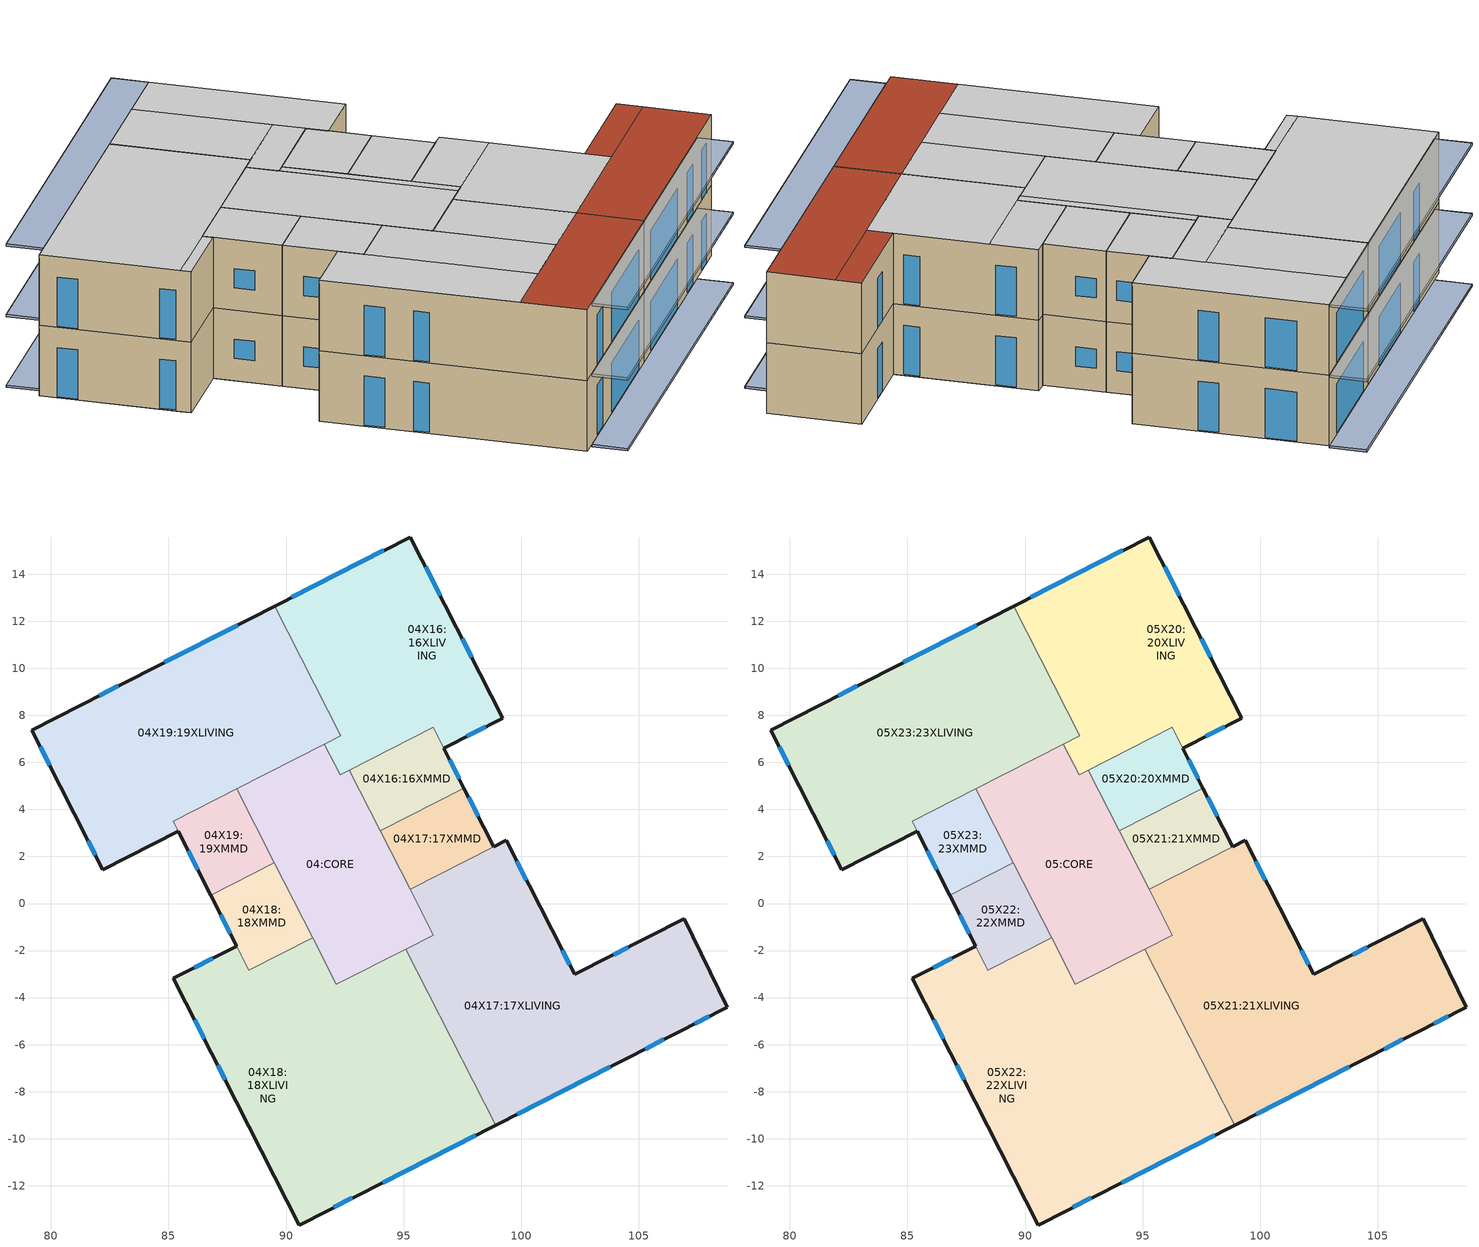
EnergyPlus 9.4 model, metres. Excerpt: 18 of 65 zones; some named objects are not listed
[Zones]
04X16:16XLIVING
 floor to 03X12:12XLIVING (_IntFloor1_Reversed_Rev): 95.59,8.79 92.33,7.13 89.52,12.64 92.78,14.31 z13.2; 96.25,7.49 92.29,5.47 91.63,6.77 95.59,8.79 z13.2; 99.21,7.88 96.7,6.6 92.78,14.31 95.29,15.58 z13.2
 wall outside (_ExtWall 201_5cm): 96.7,6.6 99.21,7.88 95.29,15.58 89.52,12.64 z13.2:16.5
 wall to 04X16:16XMMD (_IntPartition): 92.69,5.67 96.25,7.49 96.7,6.6 z13.2:16.5
 wall to 04X19:19XLIVING (_IntPartition): 89.52,12.64 92.33,7.13 91.63,6.77 z13.2:16.5
 wall to 04:CORE (_Core_401 3 cm): 91.63,6.77 92.29,5.47 92.69,5.67 z13.2:16.5
 window (_4-6-5 - 1001): 97.69,7.11 98.49,7.51 / 97.9,10.47 97.49,11.26 / 96.57,13.08 95.93,14.32 z13.25:15.55
 window (_6-12-6 SunergyClear - 1002): 94.16,15.01 90.25,13.02 z13.25:15.55
04X16:16XMMD
 floor to 03X12:12XMMD (_IntFloor1_Reversed_Rev): 97.56,4.91 94,3.1 92.69,5.67 96.25,7.49 z13.2
 wall outside (_ExtWall 201_5cm MMD): 97.56,4.91 96.7,6.6 z13.2:16.5
 wall to 04X17:17XMMD (_IntPartition): 94,3.1 97.56,4.91 z13.2:16.5
 wall to 04:CORE (_Core_401 3 cm): 92.69,5.67 94,3.1 z13.2:16.5
 window (_4mm - 1003): 97.36,5.32 96.95,6.12 z14.25:15.15
04X17:17XMMD
 floor to 03X13:13XMMD (_IntFloor1_Reversed_Rev): 98.84,2.42 95.27,0.6 94,3.1 97.56,4.91 z13.2
 wall outside (_ExtWall 201_5cm MMD): 98.84,2.42 97.56,4.91 z13.2:16.5
 wall to 04X17:17XLIVING (_IntPartition): 95.27,0.6 98.84,2.42 z13.2:16.5
 wall to 04:CORE (_Core_401 3 cm): 94,3.1 95.27,0.6 z13.2:16.5
 window (_4mm - 1003): 98.18,3.71 97.77,4.51 z14.25:15.15
04X17:17XLIVING
 floor to 03X13:13XLIVING (_IntFloor1_Reversed_Rev): 100.35,0.74 96.26,-1.34 95.27,0.6 99.36,2.69 z13.2; 108.77,-4.4 104.17,-6.75 102.27,-3.02 106.93,-0.64 z13.2; 104.17,-6.75 98.91,-9.43 95.09,-1.94 100.35,0.74 z13.2
 wall outside (_ExtWall 201_5cm): 98.91,-9.43 108.77,-4.4 106.93,-0.64 102.27,-3.02 99.36,2.69 98.84,2.42 z13.2:16.5
 wall to 04:CORE (_Core_401 3 cm): 95.27,0.6 96.26,-1.34 95.09,-1.94 z13.2:16.5
 wall to 04X18:18XLIVING (_IntPartition): 95.09,-1.94 98.91,-9.43 z13.2:16.5
 window (_6-12-6 SunergyClear - 1002): 99.83,-8.96 103.79,-6.94 z13.25:15.55
 window (_4-6-5 - 1001): 105.27,-6.19 106.07,-5.78 / 107.38,-5.11 108,-4.79 / 104.55,-1.85 103.93,-2.17 / 100.22,1 99.81,1.8 z13.25:15.55
 window x2 (_4-6-5 - 1001): 102.05,-2.6 101.74,-1.98 z13.25:15.55
04X18:18XMMD
 floor to 03X14:14XMMD (_IntFloor1_Reversed_Rev): 91.13,-1.45 88.42,-2.83 86.8,0.36 89.5,1.74 z13.2
 wall outside (_ExtWall 201_5cm MMD): 86.8,0.36 87.9,-1.81 z13.2:16.5
 wall to 04X18:18XLIVING (_IntPartition): 87.9,-1.81 88.42,-2.83 91.13,-1.45 z13.2:16.5
 wall to 04:CORE (_Core_401 3 cm): 91.13,-1.45 89.5,1.74 z13.2:16.5
 wall to 04X19:19XMMD (_IntPartition): 89.5,1.74 86.8,0.36 z13.2:16.5
 window (_4mm - 1003): 87.22,-0.48 87.63,-1.28 z14.25:15.15
04X18:18XLIVING
 floor to 03X14:14XLIVING (_IntFloor1_Reversed_Rev): 98.91,-9.43 95.95,-10.93 92.14,-3.44 95.09,-1.94 z13.2; 95.95,-10.93 93.25,-12.3 88.42,-2.83 91.13,-1.45 z13.2; 93.25,-12.3 90.55,-13.67 85.21,-3.18 87.9,-1.81 z13.2
 wall outside (_ExtWall 201_5cm): 87.9,-1.81 85.21,-3.18 90.55,-13.67 98.91,-9.43 z13.2:16.5
 wall to 04:CORE (_Core_401 3 cm): 95.09,-1.94 92.14,-3.44 91.13,-1.45 z13.2:16.5
 window (_4-6-5 - 1001): 92.03,-12.92 92.82,-12.52 / 86.89,-2.33 86.09,-2.73 z13.25:15.55
 window (_6-12-6 SunergyClear - 1002): 94.11,-11.87 98.07,-9.85 z13.25:15.55
 window x2 (_4-6-5 - 1001): 87.09,-6.87 87.41,-7.49 z13.25:15.55
 window x3 (_4-6-5 - 1001): 86.11,-4.94 86.51,-5.74 z13.25:15.55
04X19:19XLIVING
 floor to 03X15:15XLIVING (_IntFloor1_Reversed_Rev): 85.42,3.06 82.21,1.43 81.99,1.86 85.2,3.49 z13.2; 92.33,7.13 81.99,1.86 79.18,7.38 89.52,12.64 z13.2
 wall outside (_ExtWall 201_5cm): 89.52,12.64 79.18,7.38 82.21,1.43 85.42,3.06 z13.2:16.5
 wall to 04X19:19XMMD (_IntPartition): 85.42,3.06 85.2,3.49 87.91,4.87 z13.2:16.5
 wall to 04:CORE (_Core_401 3 cm): 87.91,4.87 91.63,6.77 z13.2:16.5
 window (_4-6-5 - 1001): 82.86,9.25 82.06,8.84 / 79.54,6.67 79.94,5.87 z13.25:15.55
 window (_6-12-6 SunergyClear - 1002): 87.94,11.84 84.82,10.25 z13.25:15.55
 window x2 (_4-6-5 - 1001): 81.58,2.67 81.89,2.05 z13.25:15.55
04X19:19XMMD
 floor to 03X15:15XMMD (_IntFloor1_Reversed_Rev): 89.5,1.74 86.8,0.36 85.2,3.49 87.91,4.87 z13.2
 wall outside (_ExtWall 201_5cm MMD): 85.42,3.06 86.8,0.36 z13.2:16.5
 wall to 04:CORE (_Core_401 3 cm): 89.5,1.74 87.91,4.87 z13.2:16.5
 window (_4mm - 1003): 85.84,2.24 86.25,1.44 z14.25:15.15
04:CORE
 floor to 03:CORE (_IntFloor1_Reversed_Rev): 96.26,-1.34 95.87,-1.54 92.29,5.47 92.69,5.67 z13.2; 95.87,-1.54 92.14,-3.44 87.91,4.87 91.63,6.77 z13.2
05X20:20XLIVING
 floor to 04X16:16XLIVING (_IntFloor1_Reversed_Rev): 95.59,8.79 92.33,7.13 89.52,12.64 92.78,14.31 z16.5; 96.25,7.49 92.29,5.47 91.63,6.77 95.59,8.79 z16.5; 99.21,7.88 96.7,6.6 92.78,14.31 95.29,15.58 z16.5
 wall outside (_ExtWall 201_5cm): 96.7,6.6 99.21,7.88 95.29,15.58 89.52,12.64 z16.5:19.8
 wall to 05X20:20XMMD (_IntPartition): 92.69,5.67 96.25,7.49 96.7,6.6 z16.5:19.8
 wall to 05X23:23XLIVING (_IntPartition): 89.52,12.64 92.33,7.13 91.63,6.77 z16.5:19.8
 wall to 05:CORE (_Core_401 3 cm): 91.63,6.77 92.29,5.47 92.69,5.67 z16.5:19.8
 window (_4-6-5 - 1001): 97.69,7.11 98.49,7.51 / 97.9,10.47 97.49,11.26 / 96.57,13.08 95.93,14.32 z16.55:18.85
 window (_6-12-6 SunergyClear - 1002): 94.16,15.01 90.25,13.02 z16.55:18.85
 ceiling to 06X24:24XLIVING (_IntFloor1_Reversed): 89.52,12.64 92.33,7.13 95.59,8.79 92.78,14.31 z19.8; 91.63,6.77 92.29,5.47 96.25,7.49 95.59,8.79 z19.8; 92.78,14.31 96.7,6.6 99.21,7.88 95.29,15.58 z19.8
05X20:20XMMD
 floor to 04X16:16XMMD (_IntFloor1_Reversed_Rev): 97.56,4.91 94,3.1 92.69,5.67 96.25,7.49 z16.5
 wall outside (_ExtWall 201_5cm MMD): 97.56,4.91 96.7,6.6 z16.5:19.8
 wall to 05X21:21XMMD (_IntPartition): 94,3.1 97.56,4.91 z16.5:19.8
 wall to 05:CORE (_Core_401 3 cm): 92.69,5.67 94,3.1 z16.5:19.8
 window (_4mm - 1003): 97.36,5.32 96.95,6.12 z17.55:18.45
 ceiling to 06X24:24XMMD (_IntFloor1_Reversed): 92.69,5.67 94,3.1 97.56,4.91 96.25,7.49 z19.8
05X21:21XMMD
 floor to 04X17:17XMMD (_IntFloor1_Reversed_Rev): 98.84,2.42 95.27,0.6 94,3.1 97.56,4.91 z16.5
 wall outside (_ExtWall 201_5cm MMD): 98.84,2.42 97.56,4.91 z16.5:19.8
 wall to 05X21:21XLIVING (_IntPartition): 95.27,0.6 98.84,2.42 z16.5:19.8
 wall to 05:CORE (_Core_401 3 cm): 94,3.1 95.27,0.6 z16.5:19.8
 window (_4mm - 1003): 98.18,3.71 97.77,4.51 z17.55:18.45
 ceiling to 06X25:25XLIVING (_IntFloor1_Reversed): 94,3.1 95.27,0.6 98.84,2.42 97.56,4.91 z19.8
05X21:21XLIVING
 floor to 04X17:17XLIVING (_IntFloor1_Reversed_Rev): 100.35,0.74 96.26,-1.34 95.27,0.6 99.36,2.69 z16.5; 108.77,-4.4 104.17,-6.75 102.27,-3.02 106.93,-0.64 z16.5; 104.17,-6.75 98.91,-9.43 95.09,-1.94 100.35,0.74 z16.5
 wall outside (_ExtWall 201_5cm): 98.91,-9.43 108.77,-4.4 106.93,-0.64 102.27,-3.02 99.36,2.69 98.84,2.42 z16.5:19.8
 wall to 05:CORE (_Core_401 3 cm): 95.27,0.6 96.26,-1.34 95.09,-1.94 z16.5:19.8
 wall to 05X22:22XLIVING (_IntPartition): 95.09,-1.94 98.91,-9.43 z16.5:19.8
 window (_6-12-6 SunergyClear - 1002): 99.83,-8.96 103.79,-6.94 z16.55:18.85
 window (_4-6-5 - 1001): 105.27,-6.19 106.07,-5.78 / 107.38,-5.11 108,-4.79 / 104.55,-1.85 103.93,-2.17 / 100.22,1 99.81,1.8 z16.55:18.85
 window x2 (_4-6-5 - 1001): 102.05,-2.6 101.74,-1.98 z16.55:18.85
 ceiling to 06X25:25XLIVING (_IntFloor1_Reversed): 95.27,0.6 96.26,-1.34 100.35,0.74 99.36,2.69 z19.8; 95.09,-1.94 97.55,-6.76 102.8,-4.06 100.35,0.74 z19.8
 roof outside (_Roof 564_5 cm): 102.27,-3.02 102.8,-4.06 107.44,-1.68 106.93,-0.64 z19.8; 97.55,-6.76 98.91,-9.43 108.77,-4.4 107.44,-1.68 z19.8
05X22:22XMMD
 floor to 04X18:18XMMD (_IntFloor1_Reversed_Rev): 91.13,-1.45 88.42,-2.83 86.8,0.36 89.5,1.74 z16.5
 wall outside (_ExtWall 201_5cm MMD): 86.8,0.36 87.9,-1.81 z16.5:19.8
 wall to 05X22:22XLIVING (_IntPartition): 87.9,-1.81 88.42,-2.83 91.13,-1.45 z16.5:19.8
 wall to 05:CORE (_Core_401 3 cm): 91.13,-1.45 89.5,1.74 z16.5:19.8
 wall to 05X23:23XMMD (_IntPartition): 89.5,1.74 86.8,0.36 z16.5:19.8
 window (_4mm - 1003): 87.22,-0.48 87.63,-1.28 z17.55:18.45
 ceiling to 06X25:25XMMD (_IntFloor1_Reversed): 86.8,0.36 88.42,-2.83 91.13,-1.45 89.5,1.74 z19.8
05X22:22XLIVING
 floor to 04X18:18XLIVING (_IntFloor1_Reversed_Rev): 98.91,-9.43 95.95,-10.93 92.14,-3.44 95.09,-1.94 z16.5; 95.95,-10.93 93.25,-12.3 88.42,-2.83 91.13,-1.45 z16.5; 93.25,-12.3 90.55,-13.67 85.21,-3.18 87.9,-1.81 z16.5
 wall outside (_ExtWall 201_5cm): 87.9,-1.81 85.21,-3.18 90.55,-13.67 98.91,-9.43 z16.5:19.8
 wall to 05:CORE (_Core_401 3 cm): 95.09,-1.94 92.14,-3.44 91.13,-1.45 z16.5:19.8
 window (_4-6-5 - 1001): 92.03,-12.92 92.82,-12.52 / 86.89,-2.33 86.09,-2.73 z16.55:18.85
 window (_6-12-6 SunergyClear - 1002): 94.11,-11.87 98.07,-9.85 z16.55:18.85
 window x2 (_4-6-5 - 1001): 87.09,-6.87 87.41,-7.49 z16.55:18.85
 window x3 (_4-6-5 - 1001): 86.11,-4.94 86.51,-5.74 z16.55:18.85
 ceiling to 06X25:25XLIVING (_IntFloor1_Reversed): 92.14,-3.44 94.6,-8.27 97.55,-6.76 95.09,-1.94 z19.8; 88.42,-2.83 91.9,-9.66 94.6,-8.27 91.13,-1.45 z19.8; 85.21,-3.18 89.21,-11.04 91.9,-9.66 87.9,-1.81 z19.8
 roof outside (_Roof 564_5 cm): 89.21,-11.04 90.55,-13.67 98.91,-9.43 97.55,-6.76 z19.8
05X23:23XLIVING
 floor to 04X19:19XLIVING (_IntFloor1_Reversed_Rev): 85.42,3.06 82.21,1.43 81.99,1.86 85.2,3.49 z16.5; 92.33,7.13 81.99,1.86 79.18,7.38 89.52,12.64 z16.5
 wall outside (_ExtWall 201_5cm): 89.52,12.64 79.18,7.38 82.21,1.43 85.42,3.06 z16.5:19.8
 wall to 05X23:23XMMD (_IntPartition): 85.42,3.06 85.2,3.49 87.91,4.87 z16.5:19.8
 wall to 05:CORE (_Core_401 3 cm): 87.91,4.87 91.63,6.77 z16.5:19.8
 window (_4-6-5 - 1001): 82.86,9.25 82.06,8.84 / 79.54,6.67 79.94,5.87 z16.55:18.85
 window (_6-12-6 SunergyClear - 1002): 87.94,11.84 84.82,10.25 z16.55:18.85
 window x2 (_4-6-5 - 1001): 81.58,2.67 81.89,2.05 z16.55:18.85
 ceiling to 06X26:26XLIVING (_IntFloor1_Reversed): 81.99,1.86 82.21,1.43 85.42,3.06 85.2,3.49 z19.8; 79.18,7.38 81.99,1.86 92.33,7.13 89.52,12.64 z19.8
05X23:23XMMD
 floor to 04X19:19XMMD (_IntFloor1_Reversed_Rev): 89.5,1.74 86.8,0.36 85.2,3.49 87.91,4.87 z16.5
 wall outside (_ExtWall 201_5cm MMD): 85.42,3.06 86.8,0.36 z16.5:19.8
 wall to 05:CORE (_Core_401 3 cm): 89.5,1.74 87.91,4.87 z16.5:19.8
 window (_4mm - 1003): 85.84,2.24 86.25,1.44 z17.55:18.45
 ceiling to 06X26:26XMMD (_IntFloor1_Reversed): 85.2,3.49 86.8,0.36 89.5,1.74 87.91,4.87 z19.8
05:CORE
 floor to 04:CORE (_IntFloor1_Reversed_Rev): 96.26,-1.34 95.87,-1.54 92.29,5.47 92.69,5.67 z16.5; 95.87,-1.54 92.14,-3.44 87.91,4.87 91.63,6.77 z16.5
 ceiling to 06:CORE (_IntFloor1_Reversed): 92.29,5.47 95.87,-1.54 96.26,-1.34 92.69,5.67 z19.8; 87.91,4.87 92.14,-3.44 95.87,-1.54 91.63,6.77 z19.8
shading: 95.29,15.58 94.54,17.06 / 94.54,17.06 79.05,9.17 / 79.05,9.17 79.8,7.69 / 79.8,7.69 95.29,15.58 / 91.9,-14.78 107.37,-6.9 / 107.37,-6.9 106.65,-5.48 / 106.65,-5.48 91.18,-13.37 / 91.18,-13.37 91.9,-14.78 z13.1:13.2; 95.29,15.58 94.54,17.06 / 94.54,17.06 79.05,9.17 / 79.05,9.17 79.8,7.69 / 79.8,7.69 95.29,15.58 / 91.9,-14.78 107.37,-6.9 / 107.37,-6.9 106.65,-5.48 / 106.65,-5.48 91.18,-13.37 / 91.18,-13.37 91.9,-14.78 z16.4:16.5; 95.29,15.58 94.54,17.06 / 94.54,17.06 79.05,9.17 / 79.05,9.17 79.8,7.69 / 79.8,7.69 95.29,15.58 / 91.9,-14.78 107.37,-6.9 / 107.37,-6.9 106.65,-5.48 / 106.65,-5.48 91.18,-13.37 / 91.18,-13.37 91.9,-14.78 z19.7:19.8; 79.8,7.69 79.05,9.17 94.54,17.06 95.29,15.58 z13.1; 79.05,9.17 79.8,7.69 95.29,15.58 94.54,17.06 z13.2; 91.9,-14.78 91.18,-13.37 106.65,-5.48 107.37,-6.9 z13.1; 91.18,-13.37 91.9,-14.78 107.37,-6.9 106.65,-5.48 z13.2; 79.8,7.69 79.05,9.17 94.54,17.06 95.29,15.58 z16.4; 79.05,9.17 79.8,7.69 95.29,15.58 94.54,17.06 z16.5; 91.9,-14.78 91.18,-13.37 106.65,-5.48 107.37,-6.9 z16.4; 91.18,-13.37 91.9,-14.78 107.37,-6.9 106.65,-5.48 z16.5; 79.8,7.69 79.05,9.17 94.54,17.06 95.29,15.58 z19.7; 79.05,9.17 79.8,7.69 95.29,15.58 94.54,17.06 z19.8; 91.9,-14.78 91.18,-13.37 106.65,-5.48 107.37,-6.9 z19.7; 91.18,-13.37 91.9,-14.78 107.37,-6.9 106.65,-5.48 z19.8
[Building]
Hakneset Hagdola 13: North Axis=0; Terrain=City; Loads Convergence Tolerance Value=0.04; Temperature Convergence Tolerance Value=0.4; Solar Distribution=FullExterior; Maximum Number of Warmup Days=25; Minimum Number of Warmup Days=6
[Site:Location]
Tel aviv (01-01:31-12)  (01-01:31-12): Latitude=32; Longitude=34.9; Time Zone=2; Elevation=49
[Site:GroundTemperature:BuildingSurface]
18, 18, 18, 18, 18, 18, 18, 18, 18, 18, 18, 18
[Site:GroundTemperature:FCfactorMethod]
January Ground Temperature=14.56; February Ground Temperature=15.21; March Ground Temperature=16.32; April Ground Temperature=21.47; May Ground Temperature=26.48; June Ground Temperature=30.09; July Ground Temperature=32.2; August Ground Temperature=33.24; September Ground Temperature=31.42; October Ground Temperature=27.68; November Ground Temperature=21.81; December Ground Temperature=17.94
[Site:GroundTemperature:Shallow]
18, 18, 18, 18, 18, 18, 18, 18, 18, 18, 18, 18
[Site:GroundTemperature:Deep]
18, 18, 18, 18, 18, 18, 18, 18, 18, 18, 18, 18
[Site:GroundReflectance]
0.2, 0.2, 0.2, 0.2, 0.2, 0.2, 0.2, 0.2, 0.2, 0.2, 0.2, 0.2
[Site:GroundReflectance:SnowModifier]
2, 2
[Material] Thermal Absorptance=0.9; Solar Absorptance=0.4; Visible Absorptance=0.4
Name | Roughness | Thickness | Conductivity | Density | Specific Heat
_1045_Cemented Plaster_2.2_.02 | Rough | 0.02 | 1 | 1800 | 1000
_1045_RegularConcrete_1.1.1_.2 | MediumRough | 0.2 | 2 | 2400 | 1000
_1045 Ceramic porcelain_12.1_.02 | Smooth | 0.02 | 1.3 | 2300 | 840
_1045 Sand and gravel_10.1_.08 | Rough | 0.08 | 2 | 1950 | 1045
0_Palziv_.006 | Rough | 0.006 | 0.04 | 40 | 1000
_1045_IntTiah_Cement Lime Plaster_2.1_.02 | Smooth | 0.02 | 0.8 | 1600 | 1000
_1045_IntTiah_Cement Lime Plaster_2.1_.015 | Smooth | 0.015 | 0.8 | 1600 | 1000
_1045 Light Concrete Cement Regular Aggregates 2000_1.2.2.1_.1 | MediumRough | 0.1 | 1.3 | 2000 | 1000
_1045 Cellular Glass 24_14.10_.05 | Rough | 0.05 | 0.034 | 100 | 1030
_1045 Gypsum Board_3.3_.0125 | Smooth | 0.0125 | 0.25 | 800 | 1000
_1045 Thermal Plaster 200_.03 | Smooth | 0.03 | 0.072 | 200 | 800
_1045_RegularConcrete_1.1.1_.3 | MediumRough | 0.3 | 2 | 2400 | 1000
_1045 Asphalt_4.1_.005 | Rough | 0.005 | 0.7 | 2100 | 1000
_1045 Light Concrete Coarse Aggregate NonQuartsSand 1200_1.2.1_.05 | MediumRough | 0.05 | 0.62 | 1200 | 1000
_1045 Expanded Polystyrene EPS 30_14.1_.05 | Rough | 0.05 | 0.034 | 30 | 1450
[WindowMaterial:SimpleGlazingSystem]
Name | UFactor | Solar Heat Gain Coefficient | Visible Transmittance
Simple _4-6-5 - 1001 | 3.042 | 0.763 | 0.81
Simple _6-12-6 SunergyClear - 1002 | 2.2 | 0.53 | 0.63
Simple _4mm - 1003 | 5.871 | 0.847 | 0.892
[WindowMaterial:Shade]
30001: Solar Transmittance=0.15; Solar Reflectance=0.6; Visible Transmittance=0.15; Visible Reflectance=0.6; Infrared Hemispherical Emissivity=0.9; Infrared Transmittance=0.05; Thickness=0.001; Conductivity=160; Shade to Glass Distance=0.05; Top Opening Multiplier=0; Bottom Opening Multiplier=0; LeftSide Opening Multiplier=0; RightSide Opening Multiplier=0; Airflow Permeability=0
[WindowMaterial:Blind]
30005: Slat Orientation=Vertical; Slat Width=0.025; Slat Separation=0.05; Slat Thickness=0.001; Slat Angle=0; Slat Conductivity=0.1; Slat Beam Solar Transmittance=0; Front Side Slat Beam Solar Reflectance=0.2; Back Side Slat Beam Solar Reflectance=0.2; Slat Diffuse Solar Transmittance=0; Front Side Slat Diffuse Solar Reflectance=0.2; Back Side Slat Diffuse Solar Reflectance=0.2; Slat Beam Visible Transmittance=0; Front Side Slat Beam Visible Reflectance=0.2; Back Side Slat Beam Visible Reflectance=0.2; Slat Diffuse Visible Transmittance=0; Front Side Slat Diffuse Visible Reflectance=0.2; Back Side Slat Diffuse Visible Reflectance=0.2; Slat Infrared Hemispherical Transmittance=0; Front Side Slat Infrared Hemispherical Emissivity=0.9; Back Side Slat Infrared Hemispherical Emissivity=0.9; Blind to Glass Distance=0.05; Blind Top Opening Multiplier=0.5; Blind Bottom Opening Multiplier=0.5; Blind Left Side Opening Multiplier=0.5; Blind Right Side Opening Multiplier=0.5; Minimum Slat Angle=0; Maximum Slat Angle=180
[Construction]
_IntFloor1_Reversed: _1045 Ceramic porcelain_12.1_.02, _1045_Cemented Plaster_2.2_.02, _1045 Sand and gravel_10.1_.08, 0_Palziv_.006, _1045_RegularConcrete_1.1.1_.2, _1045_IntTiah_Cement Lime Plaster_2.1_.02
_IntFloor1_Reversed_Rev: _1045_IntTiah_Cement Lime Plaster_2.1_.02, _1045_RegularConcrete_1.1.1_.2, 0_Palziv_.006, _1045 Sand and gravel_10.1_.08, _1045_Cemented Plaster_2.2_.02, _1045 Ceramic porcelain_12.1_.02
_IntPartition: _1045_IntTiah_Cement Lime Plaster_2.1_.015, _1045 Light Concrete Cement Regular Aggregates 2000_1.2.2.1_.1, _1045_IntTiah_Cement Lime Plaster_2.1_.015
_ExtWall 201_5cm: _1045_Cemented Plaster_2.2_.02, _1045_RegularConcrete_1.1.1_.2, _1045 Cellular Glass 24_14.10_.05, _1045 Gypsum Board_3.3_.0125
_Core_401 3 cm: _1045_RegularConcrete_1.1.1_.2, _1045 Thermal Plaster 200_.03
_ExtWall 201_5cm MMD: _1045_Cemented Plaster_2.2_.02, _1045_RegularConcrete_1.1.1_.3, _1045 Cellular Glass 24_14.10_.05, _1045 Gypsum Board_3.3_.0125
_Roof 564_5 cm: _1045 Asphalt_4.1_.005, _1045 Light Concrete Coarse Aggregate NonQuartsSand 1200_1.2.1_.05, _1045 Expanded Polystyrene EPS 30_14.1_.05, _1045_RegularConcrete_1.1.1_.2, _1045_IntTiah_Cement Lime Plaster_2.1_.015
_4-6-5 - 1001: Simple _4-6-5 - 1001
_4-6-5 - 2001: 30001, Simple _4-6-5 - 1001
_6-12-6 SunergyClear - 1002: Simple _6-12-6 SunergyClear - 1002
_6-12-6 SunergyClear - 2002: 30005, Simple _6-12-6 SunergyClear - 1002
_4mm - 1003: Simple _4mm - 1003
[Zone] Type=1; Multiplier=1; Zone Inside Convection Algorithm=TARP
Name | Volume | Floor Area | Part of Total Floor Area
04X16:16XLIVING; 05X20:20XLIVING | 176.5738 | 53.5072 | Yes
04X16:16XMMD; 05X20:20XMMD | 38.1329 | 11.5554 | Yes
04X17:17XMMD; 05X21:21XMMD | 36.9387 | 11.1935 | Yes
04X17:17XLIVING; 05X21:21XLIVING | 268.5187 | 81.3693 | Yes
04X18:18XMMD; 05X22:22XMMD | 35.9024 | 10.8795 | Yes
04X18:18XLIVING; 05X22:22XLIVING | 315.7512 | 95.6822 | Yes
04X19:19XLIVING; 05X23:23XLIVING | 242.8779 | 73.5994 | Yes
04X19:19XMMD; 05X23:23XMMD | 35.2885 | 10.6935 | Yes
04:CORE; 05:CORE | 140.3146 | 42.5196 | No
[WindowShadingControl] Glare Control Is Active=No; Type of Slat Angle Control for Blinds=FixedSlatAngle; Setpoint 2=0; Multiple Surface Control Type=Group
Name | Zone | Shading Type | Construction with Shading | Shading Control Type | Schedule | Shading Control Is Scheduled | Fenestration Surface 1 | Fenestration Surface 2 | Fenestration Surface 3 | Fenestration Surface 4 | Fenestration Surface 5
151001 | 04X16:16XLIVING | ExteriorShade | _4-6-5 - 2001 | OnIfScheduleAllows | 0_(2017) Residential Exterior Shading Schedule - Zone A-B | Yes | 04X16:16XLIVING_Wall_4_0_0_0_0_0_Win | 04X16:16XLIVING_Wall_5_0_0_0_0_1_Win | 04X16:16XLIVING_Wall_5_0_0_1_0_0_Win
161001 | 04X17:17XLIVING | ExteriorShade | _4-6-5 - 2001 | OnIfScheduleAllows | 0_(2017) Residential Exterior Shading Schedule - Zone A-B | Yes | 04X17:17XLIVING_Wall_2_0_0_1_0_1_Win | 04X17:17XLIVING_Wall_2_0_0_2_0_0_Win | 04X17:17XLIVING_Wall_4_0_0_0_0_0_Win | 04X17:17XLIVING_Wall_5_0_0_0_0_2_Win | 04X17:17XLIVING_Wall_5_0_0_2_0_0_Win
171001 | 04X18:18XLIVING | ExteriorShade | _4-6-5 - 2001 | OnIfScheduleAllows | 0_(2017) Residential Exterior Shading Schedule - Zone A-B | Yes | 04X18:18XLIVING_Wall_2_0_0_0_0_1_Win | 04X18:18XLIVING_Wall_8_0_0_0_0_0_Win | 04X18:18XLIVING_Wall_9_0_0_0_0_4_Win | 04X18:18XLIVING_Wall_9_0_0_2_0_2_Win
181001 | 04X19:19XLIVING | ExteriorShade | _4-6-5 - 2001 | OnIfScheduleAllows | 0_(2017) Residential Exterior Shading Schedule - Zone A-B | Yes | 04X19:19XLIVING_Wall_5_0_0_0_0_1_Win | 04X19:19XLIVING_Wall_6_0_0_0_0_2_Win | 04X19:19XLIVING_Wall_6_0_0_1_0_1_Win
191001 | 05X20:20XLIVING | ExteriorShade | _4-6-5 - 2001 | OnIfScheduleAllows | 0_(2017) Residential Exterior Shading Schedule - Zone A-B | Yes | 05X20:20XLIVING_Wall_4_0_0_0_0_0_Win | 05X20:20XLIVING_Wall_5_0_0_0_0_1_Win | 05X20:20XLIVING_Wall_5_0_0_1_0_0_Win
201001 | 05X21:21XLIVING | ExteriorShade | _4-6-5 - 2001 | OnIfScheduleAllows | 0_(2017) Residential Exterior Shading Schedule - Zone A-B | Yes | 05X21:21XLIVING_Wall_2_0_0_1_0_1_Win | 05X21:21XLIVING_Wall_2_0_0_2_0_0_Win | 05X21:21XLIVING_Wall_4_0_0_0_0_0_Win | 05X21:21XLIVING_Wall_5_0_0_0_0_2_Win | 05X21:21XLIVING_Wall_5_0_0_2_0_0_Win
211001 | 05X22:22XLIVING | ExteriorShade | _4-6-5 - 2001 | OnIfScheduleAllows | 0_(2017) Residential Exterior Shading Schedule - Zone A-B | Yes | 05X22:22XLIVING_Wall_2_0_0_0_0_1_Win | 05X22:22XLIVING_Wall_8_0_0_0_0_0_Win | 05X22:22XLIVING_Wall_9_0_0_0_0_4_Win | 05X22:22XLIVING_Wall_9_0_0_2_0_2_Win
221001 | 05X23:23XLIVING | ExteriorShade | _4-6-5 - 2001 | OnIfScheduleAllows | 0_(2017) Residential Exterior Shading Schedule - Zone A-B | Yes | 05X23:23XLIVING_Wall_5_0_0_0_0_1_Win | 05X23:23XLIVING_Wall_6_0_0_0_0_2_Win | 05X23:23XLIVING_Wall_6_0_0_1_0_1_Win
151002 | 04X16:16XLIVING | ExteriorBlind | _6-12-6 SunergyClear - 2002 | AlwaysOn |  | No | 04X16:16XLIVING_Wall_6_0_0_0_0_0_Win
161002 | 04X17:17XLIVING | ExteriorBlind | _6-12-6 SunergyClear - 2002 | AlwaysOn |  | No | 04X17:17XLIVING_Wall_2_0_0_0_0_2_Win
171002 | 04X18:18XLIVING | ExteriorBlind | _6-12-6 SunergyClear - 2002 | AlwaysOn |  | No | 04X18:18XLIVING_Wall_2_0_0_1_0_0_Win
181002 | 04X19:19XLIVING | ExteriorBlind | _6-12-6 SunergyClear - 2002 | AlwaysOn |  | No | 04X19:19XLIVING_Wall_5_0_0_1_0_0_Win
191002 | 05X20:20XLIVING | ExteriorBlind | _6-12-6 SunergyClear - 2002 | AlwaysOn |  | No | 05X20:20XLIVING_Wall_6_0_0_0_0_0_Win
201002 | 05X21:21XLIVING | ExteriorBlind | _6-12-6 SunergyClear - 2002 | AlwaysOn |  | No | 05X21:21XLIVING_Wall_2_0_0_0_0_2_Win
211002 | 05X22:22XLIVING | ExteriorBlind | _6-12-6 SunergyClear - 2002 | AlwaysOn |  | No | 05X22:22XLIVING_Wall_2_0_0_1_0_0_Win
221002 | 05X23:23XLIVING | ExteriorBlind | _6-12-6 SunergyClear - 2002 | AlwaysOn |  | No | 05X23:23XLIVING_Wall_5_0_0_1_0_0_Win
[PEOPLE] Number of People Schedule=0_Baseline Residential Occupancy Schedule; Number of People Calculation Method=People/Area; Fraction Radiant=0.3; Sensible Heat Fraction=AutoCalculate; Carbon Dioxide Generation Rate=3.82e-08; Enable ASHRAE 55 Comfort Warnings=No; Mean Radiant Temperature Calculation Type=ZoneAveraged; Work Efficiency Schedule=Work efficiency; Clothing Insulation Calculation Method=ClothingInsulationSchedule; Air Velocity Schedule=Default Air Velocity for Comfort Calculations
Name | Zone or ZoneList | People per Zone Floor Area | Activity Level Schedule | Clothing Insulation Schedule
People 04X16:16XLIVING | 04X16:16XLIVING | 0.04 | Activity Schedule 16975 | Clothing Schedule 16975
People 04X16:16XMMD | 04X16:16XMMD | 0.04 | Activity Schedule 16987 | Clothing Schedule 16987
People 04X17:17XMMD | 04X17:17XMMD | 0.04 | Activity Schedule 17011 | Clothing Schedule 17011
People 04X17:17XLIVING | 04X17:17XLIVING | 0.04 | Activity Schedule 17018 | Clothing Schedule 17018
People 04X18:18XMMD | 04X18:18XMMD | 0.05 | Activity Schedule 17045 | Clothing Schedule 17045
People 04X18:18XLIVING | 04X18:18XLIVING | 0.05 | Activity Schedule 17053 | Clothing Schedule 17053
People 04X19:19XLIVING | 04X19:19XLIVING | 0.04 | Activity Schedule 17079 | Clothing Schedule 17079
People 04X19:19XMMD | 04X19:19XMMD | 0.04 | Activity Schedule 17089 | Clothing Schedule 17089
People 05X20:20XLIVING | 05X20:20XLIVING | 0.04 | Activity Schedule 17134 | Clothing Schedule 17134
People 05X20:20XMMD | 05X20:20XMMD | 0.04 | Activity Schedule 17146 | Clothing Schedule 17146
People 05X21:21XMMD | 05X21:21XMMD | 0.04 | Activity Schedule 17170 | Clothing Schedule 17170
People 05X21:21XLIVING | 05X21:21XLIVING | 0.04 | Activity Schedule 17177 | Clothing Schedule 17177
People 05X22:22XMMD | 05X22:22XMMD | 0.05 | Activity Schedule 17204 | Clothing Schedule 17204
People 05X22:22XLIVING | 05X22:22XLIVING | 0.05 | Activity Schedule 17212 | Clothing Schedule 17212
People 05X23:23XLIVING | 05X23:23XLIVING | 0.04 | Activity Schedule 17238 | Clothing Schedule 17238
People 05X23:23XMMD | 05X23:23XMMD | 0.04 | Activity Schedule 17248 | Clothing Schedule 17248
[Lights] Schedule=0_Baseline Residential Lighting Schedule; Design Level Calculation Method=Watts/Area; Watts per Zone Floor Area=5; Return Air Fraction=0; Fraction Radiant=0.72; Fraction Visible=0.18; Fraction Replaceable=1
Name | Zone or ZoneList | EndUse Subcategory
04X16:16XLIVING General lighting | 04X16:16XLIVING | ELECTRIC EQUIPMENT#04X16:16XLIVING#GeneralLights
04X16:16XMMD General lighting | 04X16:16XMMD | ELECTRIC EQUIPMENT#04X16:16XMMD#GeneralLights
04X17:17XMMD General lighting | 04X17:17XMMD | ELECTRIC EQUIPMENT#04X17:17XMMD#GeneralLights
04X17:17XLIVING General lighting | 04X17:17XLIVING | ELECTRIC EQUIPMENT#04X17:17XLIVING#GeneralLights
04X18:18XMMD General lighting | 04X18:18XMMD | ELECTRIC EQUIPMENT#04X18:18XMMD#GeneralLights
04X18:18XLIVING General lighting | 04X18:18XLIVING | ELECTRIC EQUIPMENT#04X18:18XLIVING#GeneralLights
04X19:19XLIVING General lighting | 04X19:19XLIVING | ELECTRIC EQUIPMENT#04X19:19XLIVING#GeneralLights
04X19:19XMMD General lighting | 04X19:19XMMD | ELECTRIC EQUIPMENT#04X19:19XMMD#GeneralLights
05X20:20XLIVING General lighting | 05X20:20XLIVING | ELECTRIC EQUIPMENT#05X20:20XLIVING#GeneralLights
05X20:20XMMD General lighting | 05X20:20XMMD | ELECTRIC EQUIPMENT#05X20:20XMMD#GeneralLights
05X21:21XMMD General lighting | 05X21:21XMMD | ELECTRIC EQUIPMENT#05X21:21XMMD#GeneralLights
05X21:21XLIVING General lighting | 05X21:21XLIVING | ELECTRIC EQUIPMENT#05X21:21XLIVING#GeneralLights
05X22:22XMMD General lighting | 05X22:22XMMD | ELECTRIC EQUIPMENT#05X22:22XMMD#GeneralLights
05X22:22XLIVING General lighting | 05X22:22XLIVING | ELECTRIC EQUIPMENT#05X22:22XLIVING#GeneralLights
05X23:23XLIVING General lighting | 05X23:23XLIVING | ELECTRIC EQUIPMENT#05X23:23XLIVING#GeneralLights
05X23:23XMMD General lighting | 05X23:23XMMD | ELECTRIC EQUIPMENT#05X23:23XMMD#GeneralLights
[OtherEquipment] Fuel Type=Electricity; Design Level Calculation Method=Watts/Area; Fraction Latent=0; Fraction Radiant=0.2; Fraction Lost=0; Carbon Dioxide Generation Rate=0; EndUse Subcategory=General
Name | Zone or ZoneList | Schedule | Power per Zone Floor Area
04X16:16XLIVING Miscellaneous gain | 04X16:16XLIVING | 0_(2017) Baseline Residential Non Fixed Equipment Schedule | 8
04X16:16XLIVING Equipment gain | 04X16:16XLIVING | 0_(2017) Baseline Residential Equipment Schedule | 1
04X16:16XMMD Miscellaneous gain | 04X16:16XMMD | 0_(2017) Baseline Residential Non Fixed Equipment Schedule | 8
04X16:16XMMD Equipment gain | 04X16:16XMMD | 0_(2017) Baseline Residential Equipment Schedule | 1
04X17:17XMMD Miscellaneous gain | 04X17:17XMMD | 0_(2017) Baseline Residential Non Fixed Equipment Schedule | 8
04X17:17XMMD Equipment gain | 04X17:17XMMD | 0_(2017) Baseline Residential Equipment Schedule | 1
04X17:17XLIVING Miscellaneous gain | 04X17:17XLIVING | 0_(2017) Baseline Residential Non Fixed Equipment Schedule | 8
04X17:17XLIVING Equipment gain | 04X17:17XLIVING | 0_(2017) Baseline Residential Equipment Schedule | 1
04X18:18XMMD Miscellaneous gain | 04X18:18XMMD | 0_(2017) Baseline Residential Non Fixed Equipment Schedule | 8
04X18:18XMMD Equipment gain | 04X18:18XMMD | 0_(2017) Baseline Residential Equipment Schedule | 1
04X18:18XLIVING Miscellaneous gain | 04X18:18XLIVING | 0_(2017) Baseline Residential Non Fixed Equipment Schedule | 8
04X18:18XLIVING Equipment gain | 04X18:18XLIVING | 0_(2017) Baseline Residential Equipment Schedule | 1
04X19:19XLIVING Miscellaneous gain | 04X19:19XLIVING | 0_(2017) Baseline Residential Non Fixed Equipment Schedule | 8
04X19:19XLIVING Equipment gain | 04X19:19XLIVING | 0_(2017) Baseline Residential Equipment Schedule | 1
04X19:19XMMD Miscellaneous gain | 04X19:19XMMD | 0_(2017) Baseline Residential Non Fixed Equipment Schedule | 8
04X19:19XMMD Equipment gain | 04X19:19XMMD | 0_(2017) Baseline Residential Equipment Schedule | 1
05X20:20XLIVING Miscellaneous gain | 05X20:20XLIVING | 0_(2017) Baseline Residential Non Fixed Equipment Schedule | 8
05X20:20XLIVING Equipment gain | 05X20:20XLIVING | 0_(2017) Baseline Residential Equipment Schedule | 1
05X20:20XMMD Miscellaneous gain | 05X20:20XMMD | 0_(2017) Baseline Residential Non Fixed Equipment Schedule | 8
05X20:20XMMD Equipment gain | 05X20:20XMMD | 0_(2017) Baseline Residential Equipment Schedule | 1
05X21:21XMMD Miscellaneous gain | 05X21:21XMMD | 0_(2017) Baseline Residential Non Fixed Equipment Schedule | 8
05X21:21XMMD Equipment gain | 05X21:21XMMD | 0_(2017) Baseline Residential Equipment Schedule | 1
05X21:21XLIVING Miscellaneous gain | 05X21:21XLIVING | 0_(2017) Baseline Residential Non Fixed Equipment Schedule | 8
05X21:21XLIVING Equipment gain | 05X21:21XLIVING | 0_(2017) Baseline Residential Equipment Schedule | 1
05X22:22XMMD Miscellaneous gain | 05X22:22XMMD | 0_(2017) Baseline Residential Non Fixed Equipment Schedule | 8
05X22:22XMMD Equipment gain | 05X22:22XMMD | 0_(2017) Baseline Residential Equipment Schedule | 1
05X22:22XLIVING Miscellaneous gain | 05X22:22XLIVING | 0_(2017) Baseline Residential Non Fixed Equipment Schedule | 8
05X22:22XLIVING Equipment gain | 05X22:22XLIVING | 0_(2017) Baseline Residential Equipment Schedule | 1
05X23:23XLIVING Miscellaneous gain | 05X23:23XLIVING | 0_(2017) Baseline Residential Non Fixed Equipment Schedule | 8
05X23:23XLIVING Equipment gain | 05X23:23XLIVING | 0_(2017) Baseline Residential Equipment Schedule | 1
05X23:23XMMD Miscellaneous gain | 05X23:23XMMD | 0_(2017) Baseline Residential Non Fixed Equipment Schedule | 8
05X23:23XMMD Equipment gain | 05X23:23XMMD | 0_(2017) Baseline Residential Equipment Schedule | 1
[ZoneInfiltration:DesignFlowRate] Schedule=On 24/7; Design Flow Rate Calculation Method=Flow/zone; Constant Term Coefficient=1; Temperature Term Coefficient=0; Velocity Term Coefficient=0; Velocity Squared Term Coefficient=0
Name | Zone or ZoneList | Design Flow Rate
04X16:16XLIVING Infiltration | 04X16:16XLIVING | 0.034334
04X16:16XMMD Infiltration | 04X16:16XMMD | 0.007415
04X17:17XMMD Infiltration | 04X17:17XMMD | 0.007183
04X17:17XLIVING Infiltration | 04X17:17XLIVING | 0.052212
04X18:18XMMD Infiltration | 04X18:18XMMD | 0.006981
04X18:18XLIVING Infiltration | 04X18:18XLIVING | 0.061396
04X19:19XLIVING Infiltration | 04X19:19XLIVING | 0.047226
04X19:19XMMD Infiltration | 04X19:19XMMD | 0.006862
04:CORE Infiltration | 04:CORE | 0.027283
05X20:20XLIVING Infiltration | 05X20:20XLIVING | 0.034334
05X20:20XMMD Infiltration | 05X20:20XMMD | 0.007415
05X21:21XMMD Infiltration | 05X21:21XMMD | 0.007183
05X21:21XLIVING Infiltration | 05X21:21XLIVING | 0.052212
05X22:22XMMD Infiltration | 05X22:22XMMD | 0.006981
05X22:22XLIVING Infiltration | 05X22:22XLIVING | 0.061396
05X23:23XLIVING Infiltration | 05X23:23XLIVING | 0.047226
05X23:23XMMD Infiltration | 05X23:23XMMD | 0.006862
05:CORE Infiltration | 05:CORE | 0.027283
[ZoneVentilation:DesignFlowRate] Schedule=0_(2023) Residential Natural ventilation Schedule - Zones  A/B; Design Flow Rate Calculation Method=Flow/zone; Ventilation Type=NATURAL; Fan Pressure Rise=0; Fan Total Efficiency=1; Constant Term Coefficient=1; Temperature Term Coefficient=0; Velocity Term Coefficient=0; Velocity Squared Term Coefficient=0; Minimum Indoor Temperature=-100; Maximum Indoor Temperature=100; Delta Temperature=2; Minimum Outdoor Temperature=-100; Maximum Outdoor Temperature=100; Maximum Wind Speed=40
Name | Zone or ZoneList | Design Flow Rate
04X16:16XLIVING Nat Vent | 04X16:16XLIVING | 0.049048
04X16:16XMMD Nat Vent | 04X16:16XMMD | 0.010592
04X17:17XMMD Nat Vent | 04X17:17XMMD | 0.010261
04X17:17XLIVING Nat Vent | 04X17:17XLIVING | 0.074589
04X18:18XMMD Nat Vent | 04X18:18XMMD | 0.009973
04X18:18XLIVING Nat Vent | 04X18:18XLIVING | 0.087709
04X19:19XLIVING Nat Vent | 04X19:19XLIVING | 0.067466
04X19:19XMMD Nat Vent | 04X19:19XMMD | 0.009802
05X20:20XLIVING Nat Vent | 05X20:20XLIVING | 0.049048
05X20:20XMMD Nat Vent | 05X20:20XMMD | 0.010592
05X21:21XMMD Nat Vent | 05X21:21XMMD | 0.010261
05X21:21XLIVING Nat Vent | 05X21:21XLIVING | 0.074589
05X22:22XMMD Nat Vent | 05X22:22XMMD | 0.009973
05X22:22XLIVING Nat Vent | 05X22:22XLIVING | 0.087709
05X23:23XLIVING Nat Vent | 05X23:23XLIVING | 0.067466
05X23:23XMMD Nat Vent | 05X23:23XMMD | 0.009802
[ZoneControl:Thermostat] Control Type Schedule=Zone Control Type Sched
Name | Zone or ZoneList | Control 1
04X16:16XLIVING Thermostat | 04X16:16XLIVING | Dual Setpoint - Zone 04X16:16XLIVING
04X16:16XMMD Thermostat | 04X16:16XMMD | Dual Setpoint - Zone 04X16:16XMMD
04X17:17XMMD Thermostat | 04X17:17XMMD | Dual Setpoint - Zone 04X17:17XMMD
04X17:17XLIVING Thermostat | 04X17:17XLIVING | Dual Setpoint - Zone 04X17:17XLIVING
04X18:18XMMD Thermostat | 04X18:18XMMD | Dual Setpoint - Zone 04X18:18XMMD
04X18:18XLIVING Thermostat | 04X18:18XLIVING | Dual Setpoint - Zone 04X18:18XLIVING
04X19:19XLIVING Thermostat | 04X19:19XLIVING | Dual Setpoint - Zone 04X19:19XLIVING
04X19:19XMMD Thermostat | 04X19:19XMMD | Dual Setpoint - Zone 04X19:19XMMD
05X20:20XLIVING Thermostat | 05X20:20XLIVING | Dual Setpoint - Zone 05X20:20XLIVING
05X20:20XMMD Thermostat | 05X20:20XMMD | Dual Setpoint - Zone 05X20:20XMMD
05X21:21XMMD Thermostat | 05X21:21XMMD | Dual Setpoint - Zone 05X21:21XMMD
05X21:21XLIVING Thermostat | 05X21:21XLIVING | Dual Setpoint - Zone 05X21:21XLIVING
05X22:22XMMD Thermostat | 05X22:22XMMD | Dual Setpoint - Zone 05X22:22XMMD
05X22:22XLIVING Thermostat | 05X22:22XLIVING | Dual Setpoint - Zone 05X22:22XLIVING
05X23:23XLIVING Thermostat | 05X23:23XLIVING | Dual Setpoint - Zone 05X23:23XLIVING
05X23:23XMMD Thermostat | 05X23:23XMMD | Dual Setpoint - Zone 05X23:23XMMD
[ThermostatSetpoint:DualSetpoint]
Name | Heating Setpoint Temperature Schedule | Cooling Setpoint Temperature Schedule
Dual Setpoint - Zone 04X16:16XLIVING | 04X16:16XLIVING Heating Setpoint Schedule | 04X16:16XLIVING Cooling SP Sch
Dual Setpoint - Zone 04X16:16XMMD | 04X16:16XMMD Heating Setpoint Schedule | 04X16:16XMMD Cooling SP Sch
Dual Setpoint - Zone 04X17:17XMMD | 04X17:17XMMD Heating Setpoint Schedule | 04X17:17XMMD Cooling SP Sch
Dual Setpoint - Zone 04X17:17XLIVING | 04X17:17XLIVING Heating Setpoint Schedule | 04X17:17XLIVING Cooling SP Sch
Dual Setpoint - Zone 04X18:18XMMD | 04X18:18XMMD Heating Setpoint Schedule | 04X18:18XMMD Cooling SP Sch
Dual Setpoint - Zone 04X18:18XLIVING | 04X18:18XLIVING Heating Setpoint Schedule | 04X18:18XLIVING Cooling SP Sch
Dual Setpoint - Zone 04X19:19XLIVING | 04X19:19XLIVING Heating Setpoint Schedule | 04X19:19XLIVING Cooling SP Sch
Dual Setpoint - Zone 04X19:19XMMD | 04X19:19XMMD Heating Setpoint Schedule | 04X19:19XMMD Cooling SP Sch
Dual Setpoint - Zone 05X20:20XLIVING | 05X20:20XLIVING Heating Setpoint Schedule | 05X20:20XLIVING Cooling SP Sch
Dual Setpoint - Zone 05X20:20XMMD | 05X20:20XMMD Heating Setpoint Schedule | 05X20:20XMMD Cooling SP Sch
Dual Setpoint - Zone 05X21:21XMMD | 05X21:21XMMD Heating Setpoint Schedule | 05X21:21XMMD Cooling SP Sch
Dual Setpoint - Zone 05X21:21XLIVING | 05X21:21XLIVING Heating Setpoint Schedule | 05X21:21XLIVING Cooling SP Sch
Dual Setpoint - Zone 05X22:22XMMD | 05X22:22XMMD Heating Setpoint Schedule | 05X22:22XMMD Cooling SP Sch
Dual Setpoint - Zone 05X22:22XLIVING | 05X22:22XLIVING Heating Setpoint Schedule | 05X22:22XLIVING Cooling SP Sch
Dual Setpoint - Zone 05X23:23XLIVING | 05X23:23XLIVING Heating Setpoint Schedule | 05X23:23XLIVING Cooling SP Sch
Dual Setpoint - Zone 05X23:23XMMD | 05X23:23XMMD Heating Setpoint Schedule | 05X23:23XMMD Cooling SP Sch
[Zone equipment]
04X16:16XLIVING: 04X16:16XLIVING Ideal Loads Air
04X16:16XMMD: 04X16:16XMMD Ideal Loads Air
04X17:17XMMD: 04X17:17XMMD Ideal Loads Air
04X17:17XLIVING: 04X17:17XLIVING Ideal Loads Air
04X18:18XMMD: 04X18:18XMMD Ideal Loads Air
04X18:18XLIVING: 04X18:18XLIVING Ideal Loads Air
04X19:19XLIVING: 04X19:19XLIVING Ideal Loads Air
04X19:19XMMD: 04X19:19XMMD Ideal Loads Air
05X20:20XLIVING: 05X20:20XLIVING Ideal Loads Air
05X20:20XMMD: 05X20:20XMMD Ideal Loads Air
05X21:21XMMD: 05X21:21XMMD Ideal Loads Air
05X21:21XLIVING: 05X21:21XLIVING Ideal Loads Air
05X22:22XMMD: 05X22:22XMMD Ideal Loads Air
05X22:22XLIVING: 05X22:22XLIVING Ideal Loads Air
05X23:23XLIVING: 05X23:23XLIVING Ideal Loads Air
05X23:23XMMD: 05X23:23XMMD Ideal Loads Air
[Schedule:Day:Hourly]
Summer Control Type Day Sch; Winter Control Type Day Sch: 4, 4, 4, 4, 4, 4, 4, 4, 4, 4, 4, 4, 4, 4, 4, 4, 4, 4, 4, 4, 4, 4, 4, 4
[Schedule:Week:Daily]
Summer Control Type Week Sch: Summer Control Type Day Sch, Summer Control Type Day Sch, Summer Control Type Day Sch, Summer Control Type Day Sch, Summer Control Type Day Sch, Summer Control Type Day Sch, Summer Control Type Day Sch, Summer Control Type Day Sch, Summer Control Type Day Sch, Summer Control Type Day Sch, Summer Control Type Day Sch, Summer Control Type Day Sch
Winter Control Type Week Sch: Winter Control Type Day Sch, Winter Control Type Day Sch, Winter Control Type Day Sch, Winter Control Type Day Sch, Winter Control Type Day Sch, Winter Control Type Day Sch, Winter Control Type Day Sch, Winter Control Type Day Sch, Winter Control Type Day Sch, Winter Control Type Day Sch, Winter Control Type Day Sch, Winter Control Type Day Sch
[Schedule:Year]
Zone Control Type Sched: Winter Control Type Week Sch, 1, 1, 3, 31, Summer Control Type Week Sch, 4, 1, 9, 30, Winter Control Type Week Sch, 10, 1, 12, 31
[Schedule:Compact]
On; On 24/7: Through: 12/31, For: AllDays, Until: 24:00, 1
Work efficiency: Through: 12/31, For: AllDays, Until: 24:00, 0
Default Air Velocity for Comfort Calculations: Through: 12/31, For: AllDays, Until: 24:00, 0.137
0_Baseline Residential Lighting Schedule: Through: 31 Dec, For: AllDays, Until: 17:00, 0, Until: 24:00, 1
0_Baseline Residential Occupancy Schedule: Through: 31 Dec, For: Alldays, Until: 08:00, 0.64, Until: 16:00, 0, Until: 24:00, 1
0_(2017) Baseline Residential Equipment Schedule: Through: 31 Dec, For: AllDays, Until: 24:00, 1
0_(2017) Baseline Residential Non Fixed Equipment Schedule: Through: 31 Dec, For: AllDays, Until: 16:00, 0, Until: 24:00, 1
0_(2023) Residential Natural ventilation Schedule - Zones  A/B: Through: 31 March, For: AllDays, Until: 24:00, 0, Through: 30 November, For: AllDays, Until: 07:00, 1, Until: 20:00, 0, Until: 24:00, 1, Through: 31 December, For: AllDays, Until: 24:00, 0
0_(2017) Residential Exterior Shading Schedule - Zone A-B: Through: 31 Mar, For: Alldays, Until: 07:00, 1, Until: 17:00, 0, Until: 24:00, 1, Through: 30 Nov, For: Alldays, Until: 08:30, 0, Until: 15:30, 1, Until: 24:00, 0, Through: 31 Dec, For: Alldays, Until: 07:00, 1, Until: 17:00, 0, Until: 24:00, 1
Activity Schedule 16975; Activity Schedule 16987; Activity Schedule 17011; Activity Schedule 17018; Activity Schedule 17045; Activity Schedule 17053; Activity Schedule 17079; Activity Schedule 17089; Activity Schedule 17134; Activity Schedule 17146; Activity Schedule 17170; Activity Schedule 17177; Activity Schedule 17204; Activity Schedule 17212; Activity Schedule 17238; Activity Schedule 17248: Through: 12/31, For: AllDays, Until: 24:00, 125
Clothing Schedule 16975; Clothing Schedule 16987; Clothing Schedule 17011; Clothing Schedule 17018; Clothing Schedule 17045; Clothing Schedule 17053; Clothing Schedule 17079; Clothing Schedule 17089; Clothing Schedule 17134; Clothing Schedule 17146; Clothing Schedule 17170; Clothing Schedule 17177; Clothing Schedule 17204; Clothing Schedule 17212; Clothing Schedule 17238; Clothing Schedule 17248: Through: 4/1, For: AllDays, Until: 24:00, 1, Through: 9/30, For: AllDays, Until: 24:00, .5, Through: 12/31, For: AllDays, Until: 24:00, 1
04X16:16XLIVING Heating Setpoint Schedule; 04X16:16XMMD Heating Setpoint Schedule; 04X17:17XMMD Heating Setpoint Schedule; 04X17:17XLIVING Heating Setpoint Schedule; 04X18:18XMMD Heating Setpoint Schedule; 04X18:18XLIVING Heating Setpoint Schedule; 04X19:19XLIVING Heating Setpoint Schedule; 04X19:19XMMD Heating Setpoint Schedule; 05X20:20XLIVING Heating Setpoint Schedule; 05X20:20XMMD Heating Setpoint Schedule; 05X21:21XMMD Heating Setpoint Schedule; 05X21:21XLIVING Heating Setpoint Schedule; 05X22:22XMMD Heating Setpoint Schedule; 05X22:22XLIVING Heating Setpoint Schedule; 05X23:23XLIVING Heating Setpoint Schedule; 05X23:23XMMD Heating Setpoint Schedule: Through: 31 March, For: AllDays, Until: 24:00, 20, Through: 30 November, For: AllDays, Until: 24:00, -50, Through: 31 December, For: AllDays, Until: 24:00, 20
04X16:16XLIVING Cooling SP Sch; 04X16:16XMMD Cooling SP Sch; 04X17:17XMMD Cooling SP Sch; 04X17:17XLIVING Cooling SP Sch; 04X18:18XMMD Cooling SP Sch; 04X18:18XLIVING Cooling SP Sch; 04X19:19XLIVING Cooling SP Sch; 04X19:19XMMD Cooling SP Sch; 05X20:20XLIVING Cooling SP Sch; 05X20:20XMMD Cooling SP Sch; 05X21:21XMMD Cooling SP Sch; 05X21:21XLIVING Cooling SP Sch; 05X22:22XMMD Cooling SP Sch; 05X22:22XLIVING Cooling SP Sch; 05X23:23XLIVING Cooling SP Sch; 05X23:23XMMD Cooling SP Sch: Through: 31 March, For: AllDays, Until: 24:00, 100, Through: 30 November, For: AllDays, Until: 24:00, 24, Through: 31 December, For: AllDays, Until: 24:00, 100
